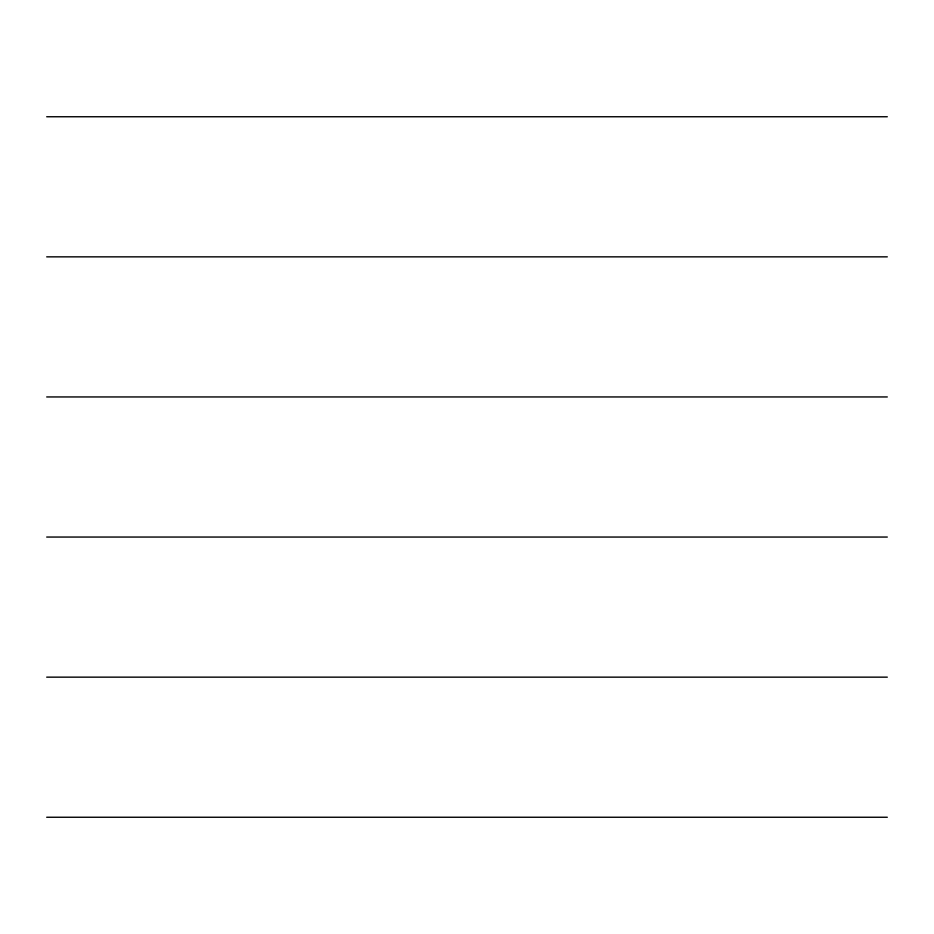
<?xml version="1.0" encoding="UTF-8"?>
<svg xmlns="http://www.w3.org/2000/svg" width="934" height="934" viewBox="0 0 934 934"><rect width="100%" height="100%" fill="white"/><g stroke="black" fill="none" stroke-linecap="round" stroke-linejoin="round"><path stroke-width="1.4" d="M46.7 116.75L887.3 116.75M46.7 256.85L887.3 256.85M46.7 396.95L887.3 396.95M46.7 537.05L887.3 537.05M46.7 677.15L887.3 677.15M46.7 817.25L887.3 817.25"/></g></svg>
